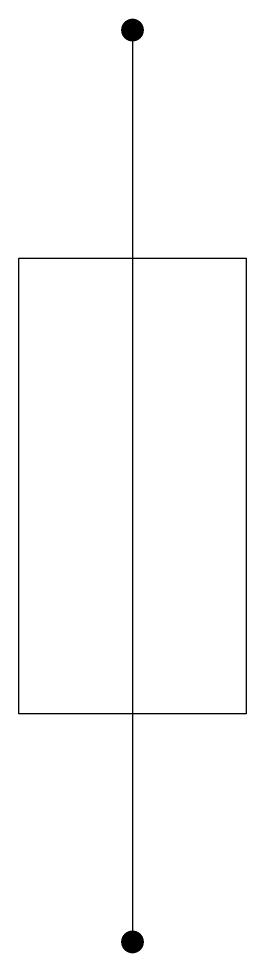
# Model space of a CAD drawing. Header units: millimetres. Extents: x -5 to 5, y -40.5 to 0.5.
import ezdxf

# ---------------------------------------------------------------- set-up
doc = ezdxf.new("R2010")
doc.units = ezdxf.units.MM
doc.layers.add('元件', color=4, linetype='Continuous')

msp = doc.modelspace()

# ---------------------------------------------------------------- linework, layer by layer
at = {"layer": '元件'}
msp.add_line((0, 0), (0, -40), dxfattribs=at)
at = {"layer": '元件', "const_width": 0.5}
for points in [[(-0.25, 0, 1), (0.25, 0, 1)], [(-0.25, -40, 1), (0.25, -40, 1)]]:
    msp.add_lwpolyline(points, format="xyb", close=True, dxfattribs=at)
at = {"layer": '元件'}
msp.add_lwpolyline([(-5, -10), (5, -10), (5, -30), (-5, -30)], close=True, dxfattribs=at)

doc.saveas('drawing.dxf')
